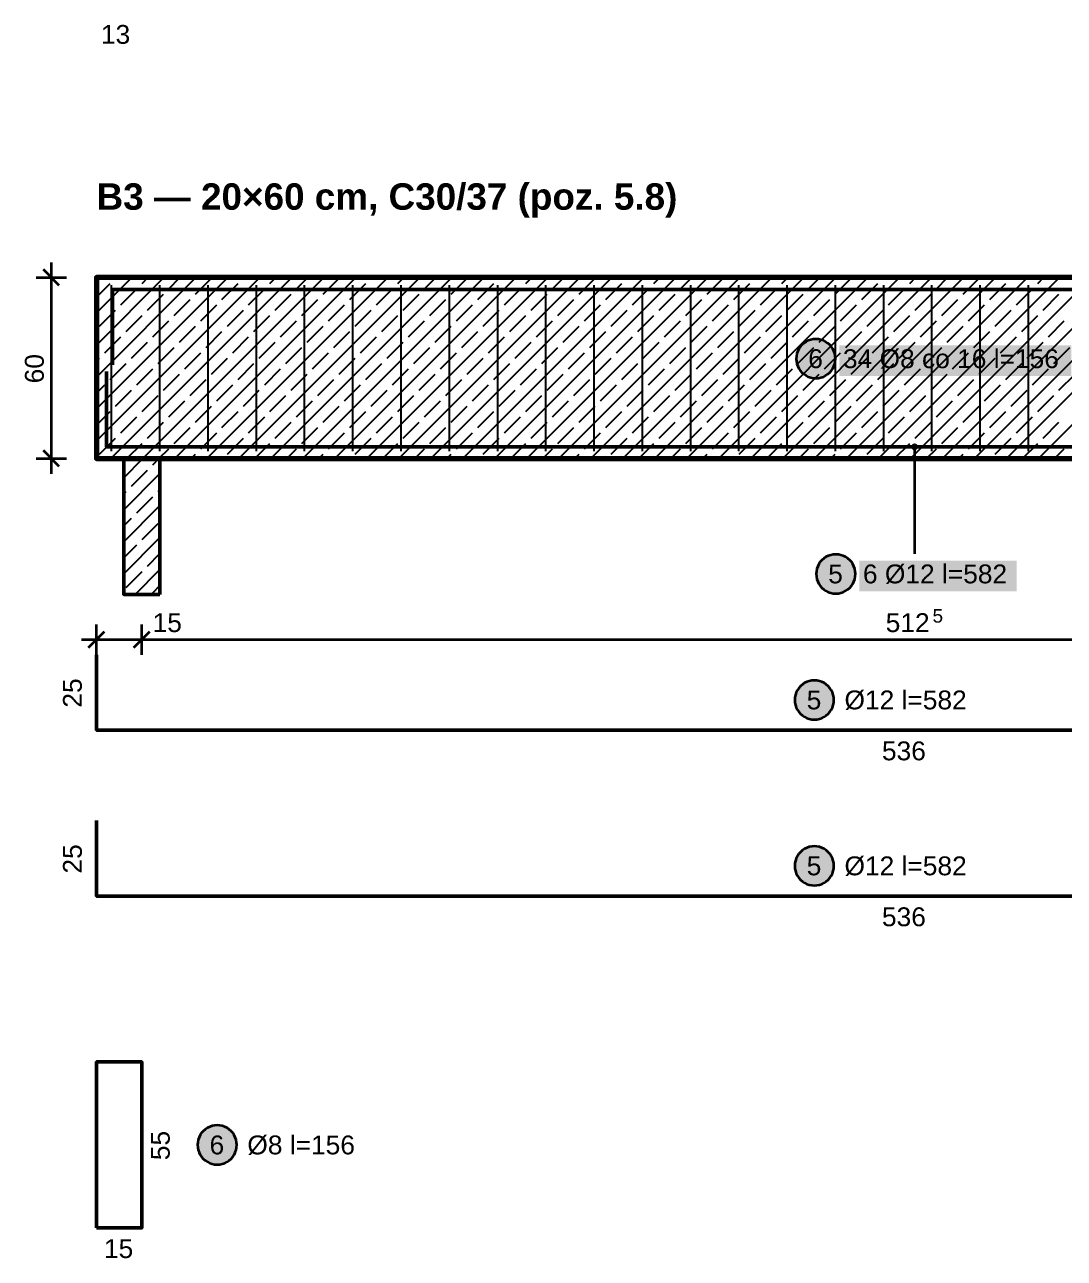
# Model space of a CAD drawing. Header units: metres. Extents: x 0.1 to 13.9, y -17.8 to -0.1.
# Drawn here: x 0.062 to 3.509, y -13.016 to -8.927 of the extents above; entities that cross this region are included whole.
import ezdxf

# ---------------------------------------------------------------- set-up
doc = ezdxf.new("R2010")
doc.units = ezdxf.units.M
for name, color, linetype, lineweight in [('A-KRESKOWANIE', 8, 'Continuous', 18), ('A-MASKA', 7, 'Continuous', 18), ('A-OPISY', 2, 'Continuous', 25), ('K-KONSTR', 7, 'Continuous', 50), ('K-WYMIARY', 1, 'Continuous', 25), ('K-ZBROJENIE', 1, 'Continuous', 100), ('K-ZBROJENIE-OPIS', 2, 'Continuous', 25)]:
    doc.layers.add(name, color=color, linetype=linetype, lineweight=lineweight)
doc.styles.add('PL_ARIAL', font='arial.ttf')
doc.styles.add('PL_ARIAL_B', font='arialbd.ttf')

msp = doc.modelspace()

# ---------------------------------------------------------------- hatches: boundary and pattern name
at = {"layer": 'A-MASKA', "true_color": 0xffffff}
for points in [[(2.7625, -10.0913), (3.5325, -10.0913), (3.5325, -9.99), (2.7625, -9.99)], [(2.8287, -10.8048), (3.3513, -10.8048), (3.3513, -10.7035), (2.8287, -10.7035)]]:
    msp.add_hatch(color=7, dxfattribs=at).paths.add_polyline_path(points)
at = {"layer": 'K-ZBROJENIE-OPIS', "true_color": 0xffffff}
for points in [[(2.75, -10.0338), (2.7495, -10.0253), (2.7478, -10.0169), (2.7451, -10.0089), (2.7413, -10.0013), (2.7366, -9.9942), (2.731, -9.9878), (2.7246, -9.9822), (2.7175, -9.9775), (2.7099, -9.9737), (2.7018, -9.971), (2.6935, -9.9693), (2.685, -9.9688), (2.6765, -9.9693), (2.6682, -9.971), (2.6601, -9.9737), (2.6525, -9.9775), (2.6455, -9.9822), (2.6391, -9.9878), (2.6335, -9.9942), (2.6287, -10.0013), (2.625, -10.0089), (2.6222, -10.0169), (2.6206, -10.0253), (2.62, -10.0338), (2.6206, -10.0422), (2.6222, -10.0506), (2.625, -10.0586), (2.6287, -10.0663), (2.6335, -10.0733), (2.6391, -10.0797), (2.6455, -10.0853), (2.6525, -10.09), (2.6601, -10.0938), (2.6682, -10.0965), (2.6765, -10.0982), (2.685, -10.0988), (2.6935, -10.0982), (2.7018, -10.0965), (2.7099, -10.0938), (2.7175, -10.09), (2.7246, -10.0853), (2.731, -10.0797), (2.7366, -10.0733), (2.7413, -10.0663), (2.7451, -10.0586), (2.7478, -10.0506), (2.7495, -10.0422)], [(2.8162, -10.7473), (2.8157, -10.7388), (2.814, -10.7304), (2.8113, -10.7224), (2.8075, -10.7148), (2.8028, -10.7077), (2.7972, -10.7013), (2.7908, -10.6957), (2.7837, -10.691), (2.7761, -10.6872), (2.7681, -10.6845), (2.7597, -10.6828), (2.7512, -10.6823), (2.7428, -10.6828), (2.7344, -10.6845), (2.7264, -10.6872), (2.7187, -10.691), (2.7117, -10.6957), (2.7053, -10.7013), (2.6997, -10.7077), (2.695, -10.7148), (2.6912, -10.7224), (2.6885, -10.7304), (2.6868, -10.7388), (2.6862, -10.7473), (2.6868, -10.7557), (2.6885, -10.7641), (2.6912, -10.7721), (2.695, -10.7798), (2.6997, -10.7868), (2.7053, -10.7932), (2.7117, -10.7988), (2.7187, -10.8035), (2.7264, -10.8073), (2.7344, -10.81), (2.7428, -10.8117), (2.7512, -10.8123), (2.7597, -10.8117), (2.7681, -10.81), (2.7761, -10.8073), (2.7837, -10.8035), (2.7908, -10.7988), (2.7972, -10.7932), (2.8028, -10.7868), (2.8075, -10.7798), (2.8113, -10.7721), (2.814, -10.7641), (2.8157, -10.7557)], [(2.745, -11.165), (2.7444, -11.1565), (2.7428, -11.1482), (2.7401, -11.1401), (2.7363, -11.1325), (2.7316, -11.1254), (2.726, -11.119), (2.7196, -11.1134), (2.7125, -11.1087), (2.7049, -11.1049), (2.6968, -11.1022), (2.6885, -11.1006), (2.68, -11.1), (2.6715, -11.1006), (2.6632, -11.1022), (2.6551, -11.1049), (2.6475, -11.1087), (2.6404, -11.1134), (2.634, -11.119), (2.6284, -11.1254), (2.6237, -11.1325), (2.6199, -11.1401), (2.6172, -11.1482), (2.6156, -11.1565), (2.615, -11.165), (2.6156, -11.1735), (2.6172, -11.1818), (2.6199, -11.1899), (2.6237, -11.1975), (2.6284, -11.2046), (2.634, -11.211), (2.6404, -11.2166), (2.6475, -11.2213), (2.6551, -11.2251), (2.6632, -11.2278), (2.6715, -11.2294), (2.68, -11.23), (2.6885, -11.2294), (2.6968, -11.2278), (2.7049, -11.2251), (2.7125, -11.2213), (2.7196, -11.2166), (2.726, -11.211), (2.7316, -11.2046), (2.7363, -11.1975), (2.7401, -11.1899), (2.7428, -11.1818), (2.7444, -11.1735)], [(2.745, -11.715), (2.7444, -11.7065), (2.7428, -11.6982), (2.7401, -11.6901), (2.7363, -11.6825), (2.7316, -11.6754), (2.726, -11.669), (2.7196, -11.6634), (2.7125, -11.6587), (2.7049, -11.6549), (2.6968, -11.6522), (2.6885, -11.6506), (2.68, -11.65), (2.6715, -11.6506), (2.6632, -11.6522), (2.6551, -11.6549), (2.6475, -11.6587), (2.6404, -11.6634), (2.634, -11.669), (2.6284, -11.6754), (2.6237, -11.6825), (2.6199, -11.6901), (2.6172, -11.6982), (2.6156, -11.7065), (2.615, -11.715), (2.6156, -11.7235), (2.6172, -11.7318), (2.6199, -11.7399), (2.6237, -11.7475), (2.6284, -11.7546), (2.634, -11.761), (2.6404, -11.7666), (2.6475, -11.7713), (2.6551, -11.7751), (2.6632, -11.7778), (2.6715, -11.7794), (2.68, -11.78), (2.6885, -11.7794), (2.6968, -11.7778), (2.7049, -11.7751), (2.7125, -11.7713), (2.7196, -11.7666), (2.726, -11.761), (2.7316, -11.7546), (2.7363, -11.7475), (2.7401, -11.7399), (2.7428, -11.7318), (2.7444, -11.7235)], [(0.765, -12.64), (0.7644, -12.6315), (0.7628, -12.6232), (0.7601, -12.6151), (0.7563, -12.6075), (0.7516, -12.6004), (0.746, -12.594), (0.7396, -12.5884), (0.7325, -12.5837), (0.7249, -12.5799), (0.7168, -12.5772), (0.7085, -12.5756), (0.7, -12.575), (0.6915, -12.5756), (0.6832, -12.5772), (0.6751, -12.5799), (0.6675, -12.5837), (0.6604, -12.5884), (0.654, -12.594), (0.6484, -12.6004), (0.6437, -12.6075), (0.6399, -12.6151), (0.6372, -12.6232), (0.6356, -12.6315), (0.635, -12.64), (0.6356, -12.6485), (0.6372, -12.6568), (0.6399, -12.6649), (0.6437, -12.6725), (0.6484, -12.6796), (0.654, -12.686), (0.6604, -12.6916), (0.6675, -12.6963), (0.6751, -12.7001), (0.6832, -12.7028), (0.6915, -12.7044), (0.7, -12.705), (0.7085, -12.7044), (0.7168, -12.7028), (0.7249, -12.7001), (0.7325, -12.6963), (0.7396, -12.6916), (0.746, -12.686), (0.7516, -12.6796), (0.7563, -12.6725), (0.7601, -12.6649), (0.7628, -12.6568), (0.7644, -12.6485)]]:
    msp.add_hatch(color=7, dxfattribs=at).paths.add_polyline_path(points)
at = {"layer": 'K-ZBROJENIE-OPIS', "true_color": 0x000000}
msp.add_hatch(color=7, dxfattribs=at).paths.add_polyline_path([(3.0238, -10.326), (3.0234, -10.3231), (3.0222, -10.3204), (3.0205, -10.318), (3.0181, -10.3163), (3.0154, -10.3151), (3.0125, -10.3148), (3.0096, -10.3151), (3.0069, -10.3163), (3.0045, -10.318), (3.0028, -10.3204), (3.0016, -10.3231), (3.0013, -10.326), (3.0016, -10.3289), (3.0028, -10.3316), (3.0045, -10.334), (3.0069, -10.3357), (3.0096, -10.3369), (3.0125, -10.3373), (3.0154, -10.3369), (3.0181, -10.3357), (3.0205, -10.334), (3.0222, -10.3316), (3.0234, -10.3289)])

# ---------------------------------------------------------------- linework, layer by layer
at = {"layer": 'A-KRESKOWANIE', "lineweight": 25, "ltscale": 0.025}
for points in [[(0.3, -10.3066), (0.8416, -9.765)], [(0.3, -10.2005), (0.7355, -9.765)], [(0.3, -10.0945), (0.6295, -9.765)], [(0.3, -9.9884), (0.5234, -9.765)], [(0.3, -9.8823), (0.4173, -9.765)], [(0.3, -9.7763), (0.3113, -9.765)], [(0.3477, -10.365), (0.9477, -9.765)], [(0.3624, -9.7669), (0.3643, -9.765)], [(0.4508, -9.7846), (0.4704, -9.765)], [(0.4537, -10.365), (1.0537, -9.765)], [(0.5392, -9.8023), (0.5764, -9.765)], [(0.5598, -10.365), (1.1598, -9.765)], [(0.6276, -9.8199), (0.6806, -9.7669)], [(0.6659, -10.365), (1.2659, -9.765)], [(0.7719, -10.365), (1.3719, -9.765)], [(0.7867, -9.7669), (0.7886, -9.765)], [(0.875, -9.7846), (0.8946, -9.765)], [(0.878, -10.365), (1.478, -9.765)], [(0.9634, -9.8023), (1.0007, -9.765)], [(0.9841, -10.365), (1.5841, -9.765)], [(1.0518, -9.8199), (1.1049, -9.7669)], [(1.0901, -10.365), (1.6901, -9.765)], [(1.1962, -10.365), (1.7962, -9.765)], [(1.2109, -9.7669), (1.2128, -9.765)], [(1.2993, -9.7846), (1.3189, -9.765)], [(1.3023, -10.365), (1.9023, -9.765)], [(1.3877, -9.8023), (1.425, -9.765)], [(1.4083, -10.365), (2.0083, -9.765)], [(1.4761, -9.8199), (1.5291, -9.7669)], [(1.5144, -10.365), (2.1144, -9.765)], [(1.6205, -10.365), (2.2205, -9.765)], [(1.6352, -9.7669), (1.6371, -9.765)], [(1.7236, -9.7846), (1.7432, -9.765)], [(1.7265, -10.365), (2.3265, -9.765)], [(1.812, -9.8023), (1.8492, -9.765)], [(1.8326, -10.365), (2.4326, -9.765)], [(1.9003, -9.8199), (1.9534, -9.7669)], [(1.9387, -10.365), (2.5387, -9.765)], [(2.0447, -10.365), (2.6447, -9.765)], [(2.0594, -9.7669), (2.0614, -9.765)], [(2.1478, -9.7846), (2.1674, -9.765)], [(2.1508, -10.365), (2.7508, -9.765)], [(2.2362, -9.8023), (2.2735, -9.765)], [(2.2569, -10.365), (2.8569, -9.765)], [(2.3246, -9.8199), (2.3776, -9.7669)], [(2.3629, -10.365), (2.9629, -9.765)], [(2.469, -10.365), (3.069, -9.765)], [(2.4837, -9.7669), (2.4856, -9.765)], [(2.5721, -9.7846), (2.5917, -9.765)], [(2.5751, -10.365), (3.1751, -9.765)], [(2.6605, -9.8023), (2.6978, -9.765)], [(2.6811, -10.365), (3.2811, -9.765)], [(2.7489, -9.8199), (2.8019, -9.7669)], [(2.7872, -10.365), (3.3872, -9.765)], [(2.8933, -10.365), (3.4933, -9.765)], [(2.908, -9.7669), (2.9099, -9.765)], [(2.9964, -9.7846), (3.016, -9.765)], [(2.9993, -10.365), (3.5993, -9.765)], [(3.0848, -9.8023), (3.122, -9.765)], [(3.1054, -10.365), (3.7054, -9.765)], [(3.1731, -9.8199), (3.2262, -9.7669)], [(3.2115, -10.365), (3.8115, -9.765)], [(3.3175, -10.365), (3.9175, -9.765)], [(3.3322, -9.7669), (3.3342, -9.765)], [(3.4206, -9.7846), (3.4402, -9.765)], [(3.4236, -10.365), (4.0236, -9.765)], [(0.3, -9.8293), (0.3447, -9.7846)], [(0.3801, -9.8553), (0.4331, -9.8023)], [(0.7159, -9.8376), (0.769, -9.7846)], [(0.8043, -9.8553), (0.8574, -9.8023)], [(1.1402, -9.8376), (1.1932, -9.7846)], [(1.2286, -9.8553), (1.2816, -9.8023)], [(1.5645, -9.8376), (1.6175, -9.7846)], [(1.6529, -9.8553), (1.7059, -9.8023)], [(1.9887, -9.8376), (2.0418, -9.7846)], [(2.0771, -9.8553), (2.1302, -9.8023)], [(2.413, -9.8376), (2.466, -9.7846)], [(2.5014, -9.8553), (2.5544, -9.8023)], [(2.8373, -9.8376), (2.8903, -9.7846)], [(2.9257, -9.8553), (2.9787, -9.8023)], [(3.2615, -9.8376), (3.3146, -9.7846)], [(3.3499, -9.8553), (3.403, -9.8023)], [(0.4685, -9.873), (0.5215, -9.8199)], [(0.5568, -9.8907), (0.6099, -9.8376)], [(0.8927, -9.873), (0.9458, -9.8199)], [(0.9811, -9.8907), (1.0341, -9.8376)], [(1.317, -9.873), (1.37, -9.8199)], [(1.4054, -9.8907), (1.4584, -9.8376)], [(1.7413, -9.873), (1.7943, -9.8199)], [(1.8296, -9.8907), (1.8827, -9.8376)], [(2.1655, -9.873), (2.2185, -9.8199)], [(2.2539, -9.8907), (2.3069, -9.8376)], [(2.5898, -9.873), (2.6428, -9.8199)], [(2.6782, -9.8907), (2.7312, -9.8376)], [(3.014, -9.873), (3.0671, -9.8199)], [(3.1024, -9.8907), (3.1555, -9.8376)], [(3.4383, -9.873), (3.4913, -9.8199)], [(0.3094, -9.926), (0.3624, -9.873)], [(0.3977, -9.9437), (0.4508, -9.8907)], [(0.6452, -9.9083), (0.6983, -9.8553)], [(0.7336, -9.926), (0.7867, -9.873)], [(0.822, -9.9437), (0.875, -9.8907)], [(1.0695, -9.9083), (1.1225, -9.8553)], [(1.1579, -9.926), (1.2109, -9.873)], [(1.2463, -9.9437), (1.2993, -9.8907)], [(1.4938, -9.9083), (1.5468, -9.8553)], [(1.5822, -9.926), (1.6352, -9.873)], [(1.6705, -9.9437), (1.7236, -9.8907)], [(1.918, -9.9083), (1.9711, -9.8553)], [(2.0064, -9.926), (2.0594, -9.873)], [(2.0948, -9.9437), (2.1478, -9.8907)], [(2.3423, -9.9083), (2.3953, -9.8553)], [(2.4307, -9.926), (2.4837, -9.873)], [(2.5191, -9.9437), (2.5721, -9.8907)], [(2.7666, -9.9083), (2.8196, -9.8553)], [(2.8549, -9.926), (2.908, -9.873)], [(2.9433, -9.9437), (2.9964, -9.8907)], [(3.1908, -9.9083), (3.2439, -9.8553)], [(3.2792, -9.926), (3.3322, -9.873)], [(3.3676, -9.9437), (3.4206, -9.8907)], [(0.4861, -9.9614), (0.5392, -9.9083)], [(0.5745, -9.979), (0.6276, -9.926)], [(0.9104, -9.9614), (0.9634, -9.9083)], [(0.9988, -9.979), (1.0518, -9.926)], [(1.3347, -9.9614), (1.3877, -9.9083)], [(1.4231, -9.979), (1.4761, -9.926)], [(1.7589, -9.9614), (1.812, -9.9083)], [(1.8473, -9.979), (1.9003, -9.926)], [(2.1832, -9.9614), (2.2362, -9.9083)], [(2.2716, -9.979), (2.3246, -9.926)], [(2.6075, -9.9614), (2.6605, -9.9083)], [(2.6958, -9.979), (2.7489, -9.926)], [(3.0317, -9.9614), (3.0848, -9.9083)], [(3.1201, -9.979), (3.1731, -9.926)], [(3.456, -9.9614), (3.509, -9.9083)], [(0.327, -10.0144), (0.3801, -9.9614)], [(0.6629, -9.9967), (0.7159, -9.9437)], [(0.7513, -10.0144), (0.8043, -9.9614)], [(1.0872, -9.9967), (1.1402, -9.9437)], [(1.1756, -10.0144), (1.2286, -9.9614)], [(1.5114, -9.9967), (1.5645, -9.9437)], [(1.5998, -10.0144), (1.6529, -9.9614)], [(1.9357, -9.9967), (1.9887, -9.9437)], [(2.0241, -10.0144), (2.0771, -9.9614)], [(2.36, -9.9967), (2.413, -9.9437)], [(2.4484, -10.0144), (2.5014, -9.9614)], [(2.7842, -9.9967), (2.8373, -9.9437)], [(2.8726, -10.0144), (2.9257, -9.9614)], [(3.2085, -9.9967), (3.2615, -9.9437)], [(3.2969, -10.0144), (3.3499, -9.9614)], [(0.4154, -10.0321), (0.4685, -9.979)], [(0.5038, -10.0498), (0.5568, -9.9967)], [(0.5922, -10.0674), (0.6452, -10.0144)], [(0.8397, -10.0321), (0.8927, -9.979)], [(0.9281, -10.0498), (0.9811, -9.9967)], [(1.0165, -10.0674), (1.0695, -10.0144)], [(1.264, -10.0321), (1.317, -9.979)], [(1.3523, -10.0498), (1.4054, -9.9967)], [(1.4407, -10.0674), (1.4938, -10.0144)], [(1.6882, -10.0321), (1.7413, -9.979)], [(1.7766, -10.0498), (1.8296, -9.9967)], [(1.865, -10.0674), (1.918, -10.0144)], [(2.1125, -10.0321), (2.1655, -9.979)], [(2.2009, -10.0498), (2.2539, -9.9967)], [(2.2893, -10.0674), (2.3423, -10.0144)], [(2.5367, -10.0321), (2.5898, -9.979)], [(2.6251, -10.0498), (2.6782, -9.9967)], [(2.7135, -10.0674), (2.7666, -10.0144)], [(2.961, -10.0321), (3.014, -9.979)], [(3.0494, -10.0498), (3.1024, -9.9967)], [(3.1378, -10.0674), (3.1908, -10.0144)], [(3.3853, -10.0321), (3.4383, -9.979)], [(3.4737, -10.0498), (3.5267, -9.9967)], [(0.3, -10.0414), (0.3094, -10.0321)], [(0.3447, -10.1028), (0.3977, -10.0498)], [(0.6806, -10.0851), (0.7336, -10.0321)], [(0.769, -10.1028), (0.822, -10.0498)], [(1.1049, -10.0851), (1.1579, -10.0321)], [(1.1932, -10.1028), (1.2463, -10.0498)], [(1.5291, -10.0851), (1.5822, -10.0321)], [(1.6175, -10.1028), (1.6705, -10.0498)], [(1.9534, -10.0851), (2.0064, -10.0321)], [(2.0418, -10.1028), (2.0948, -10.0498)], [(2.3776, -10.0851), (2.4307, -10.0321)], [(2.466, -10.1028), (2.5191, -10.0498)], [(2.8019, -10.0851), (2.8549, -10.0321)], [(2.8903, -10.1028), (2.9433, -10.0498)], [(3.2262, -10.0851), (3.2792, -10.0321)], [(3.3146, -10.1028), (3.3676, -10.0498)], [(0.4331, -10.1205), (0.4861, -10.0674)], [(0.5215, -10.1381), (0.5745, -10.0851)], [(0.8574, -10.1205), (0.9104, -10.0674)], [(0.9458, -10.1381), (0.9988, -10.0851)], [(1.2816, -10.1205), (1.3347, -10.0674)], [(1.37, -10.1381), (1.4231, -10.0851)], [(1.7059, -10.1205), (1.7589, -10.0674)], [(1.7943, -10.1381), (1.8473, -10.0851)], [(2.1302, -10.1205), (2.1832, -10.0674)], [(2.2185, -10.1381), (2.2716, -10.0851)], [(2.5544, -10.1205), (2.6075, -10.0674)], [(2.6428, -10.1381), (2.6958, -10.0851)], [(2.9787, -10.1205), (3.0317, -10.0674)], [(3.0671, -10.1381), (3.1201, -10.0851)], [(3.403, -10.1205), (3.456, -10.0674)], [(3.4913, -10.1381), (3.5444, -10.0851)], [(0.3, -10.1475), (0.327, -10.1205)], [(0.3624, -10.1912), (0.4154, -10.1381)], [(0.6099, -10.1558), (0.6629, -10.1028)], [(0.6983, -10.1735), (0.7513, -10.1205)], [(0.7867, -10.1912), (0.8397, -10.1381)], [(1.0341, -10.1558), (1.0872, -10.1028)], [(1.1225, -10.1735), (1.1756, -10.1205)], [(1.2109, -10.1912), (1.264, -10.1381)], [(1.4584, -10.1558), (1.5114, -10.1028)], [(1.5468, -10.1735), (1.5998, -10.1205)], [(1.6352, -10.1912), (1.6882, -10.1381)], [(1.8827, -10.1558), (1.9357, -10.1028)], [(1.9711, -10.1735), (2.0241, -10.1205)], [(2.0594, -10.1912), (2.1125, -10.1381)], [(2.3069, -10.1558), (2.36, -10.1028)], [(2.3953, -10.1735), (2.4484, -10.1205)], [(2.4837, -10.1912), (2.5367, -10.1381)], [(2.7312, -10.1558), (2.7842, -10.1028)], [(2.8196, -10.1735), (2.8726, -10.1205)], [(2.908, -10.1912), (2.961, -10.1381)], [(3.1555, -10.1558), (3.2085, -10.1028)], [(3.2439, -10.1735), (3.2969, -10.1205)], [(3.3322, -10.1912), (3.3853, -10.1381)], [(0.4508, -10.2089), (0.5038, -10.1558)], [(0.5392, -10.2265), (0.5922, -10.1735)], [(0.875, -10.2089), (0.9281, -10.1558)], [(0.9634, -10.2265), (1.0165, -10.1735)], [(1.2993, -10.2089), (1.3523, -10.1558)], [(1.3877, -10.2265), (1.4407, -10.1735)], [(1.7236, -10.2089), (1.7766, -10.1558)], [(1.812, -10.2265), (1.865, -10.1735)], [(2.1478, -10.2089), (2.2009, -10.1558)], [(2.2362, -10.2265), (2.2893, -10.1735)], [(2.5721, -10.2089), (2.6251, -10.1558)], [(2.6605, -10.2265), (2.7135, -10.1735)], [(2.9964, -10.2089), (3.0494, -10.1558)], [(3.0848, -10.2265), (3.1378, -10.1735)], [(3.4206, -10.2089), (3.4737, -10.1558)], [(0.3, -10.2536), (0.3447, -10.2089)], [(0.6276, -10.2442), (0.6806, -10.1912)], [(0.7159, -10.2619), (0.769, -10.2089)], [(1.0518, -10.2442), (1.1049, -10.1912)], [(1.1402, -10.2619), (1.1932, -10.2089)], [(1.4761, -10.2442), (1.5291, -10.1912)], [(1.5645, -10.2619), (1.6175, -10.2089)], [(1.9003, -10.2442), (1.9534, -10.1912)], [(1.9887, -10.2619), (2.0418, -10.2089)], [(2.3246, -10.2442), (2.3776, -10.1912)], [(2.413, -10.2619), (2.466, -10.2089)], [(2.7489, -10.2442), (2.8019, -10.1912)], [(2.8373, -10.2619), (2.8903, -10.2089)], [(3.1731, -10.2442), (3.2262, -10.1912)], [(3.2615, -10.2619), (3.3146, -10.2089)], [(0.3801, -10.2796), (0.4331, -10.2265)], [(0.4685, -10.2972), (0.5215, -10.2442)], [(0.5568, -10.3149), (0.6099, -10.2619)], [(0.8043, -10.2796), (0.8574, -10.2265)], [(0.8927, -10.2972), (0.9458, -10.2442)], [(0.9811, -10.3149), (1.0341, -10.2619)], [(1.2286, -10.2796), (1.2816, -10.2265)], [(1.317, -10.2972), (1.37, -10.2442)], [(1.4054, -10.3149), (1.4584, -10.2619)], [(1.6529, -10.2796), (1.7059, -10.2265)], [(1.7413, -10.2972), (1.7943, -10.2442)], [(1.8296, -10.3149), (1.8827, -10.2619)], [(2.0771, -10.2796), (2.1302, -10.2265)], [(2.1655, -10.2972), (2.2185, -10.2442)], [(2.2539, -10.3149), (2.3069, -10.2619)], [(2.5014, -10.2796), (2.5544, -10.2265)], [(2.5898, -10.2972), (2.6428, -10.2442)], [(2.6782, -10.3149), (2.7312, -10.2619)], [(2.9257, -10.2796), (2.9787, -10.2265)], [(3.014, -10.2972), (3.0671, -10.2442)], [(3.1024, -10.3149), (3.1555, -10.2619)], [(3.3499, -10.2796), (3.403, -10.2265)], [(3.4383, -10.2972), (3.4913, -10.2442)], [(0.3094, -10.3503), (0.3624, -10.2972)], [(0.6452, -10.3326), (0.6983, -10.2796)], [(0.7336, -10.3503), (0.7867, -10.2972)], [(1.0695, -10.3326), (1.1225, -10.2796)], [(1.1579, -10.3503), (1.2109, -10.2972)], [(1.4938, -10.3326), (1.5468, -10.2796)], [(1.5822, -10.3503), (1.6352, -10.2972)], [(1.918, -10.3326), (1.9711, -10.2796)], [(2.0064, -10.3503), (2.0594, -10.2972)], [(2.3423, -10.3326), (2.3953, -10.2796)], [(2.4307, -10.3503), (2.4837, -10.2972)], [(2.7666, -10.3326), (2.8196, -10.2796)], [(2.8549, -10.3503), (2.908, -10.2972)], [(3.1908, -10.3326), (3.2439, -10.2796)], [(3.2792, -10.3503), (3.3322, -10.2972)], [(0.4007, -10.365), (0.4508, -10.3149)], [(0.5068, -10.365), (0.5392, -10.3326)], [(0.825, -10.365), (0.875, -10.3149)], [(0.931, -10.365), (0.9634, -10.3326)], [(1.2492, -10.365), (1.2993, -10.3149)], [(1.3553, -10.365), (1.3877, -10.3326)], [(1.6735, -10.365), (1.7236, -10.3149)], [(1.7796, -10.365), (1.812, -10.3326)], [(2.0978, -10.365), (2.1478, -10.3149)], [(2.2038, -10.365), (2.2362, -10.3326)], [(2.522, -10.365), (2.5721, -10.3149)], [(2.6281, -10.365), (2.6605, -10.3326)], [(2.9463, -10.365), (2.9964, -10.3149)], [(3.0524, -10.365), (3.0848, -10.3326)], [(3.3705, -10.365), (3.4206, -10.3149)], [(3.4766, -10.365), (3.509, -10.3326)], [(0.39, -10.4287), (0.4537, -10.365)], [(0.3977, -10.368), (0.4007, -10.365)], [(0.4861, -10.3856), (0.5068, -10.365)], [(0.6128, -10.365), (0.6276, -10.3503)], [(1.0371, -10.365), (1.0518, -10.3503)], [(1.4614, -10.365), (1.4761, -10.3503)], [(1.8856, -10.365), (1.9003, -10.3503)], [(2.3099, -10.365), (2.3246, -10.3503)], [(2.7342, -10.365), (2.7489, -10.3503)], [(3.1584, -10.365), (3.1731, -10.3503)], [(0.39, -10.5348), (0.51, -10.4148)], [(0.4154, -10.4563), (0.4685, -10.4033)], [(0.5038, -10.474), (0.51, -10.4678)], [(0.39, -10.4818), (0.3977, -10.474)], [(0.4331, -10.5447), (0.4861, -10.4917)], [(0.39, -10.6409), (0.51, -10.5209)], [(0.39, -10.5878), (0.4154, -10.5624)], [(0.4508, -10.6331), (0.5038, -10.5801)], [(0.39, -10.7469), (0.51, -10.6269)], [(0.39, -10.6939), (0.4331, -10.6508)], [(0.4685, -10.7215), (0.51, -10.68)], [(0.3977, -10.7922), (0.4508, -10.7392)], [(0.428, -10.815), (0.51, -10.733)], [(0.4861, -10.8099), (0.51, -10.786)]]:
    msp.add_lwpolyline(points, dxfattribs=at)
at = {"layer": 'K-KONSTR', "lineweight": 70, "ltscale": 0.025}
msp.add_lwpolyline([(5.725, -10.365), (5.725, -9.765), (0.3, -9.765), (0.3, -10.365)], close=True, dxfattribs=at)
at = {"layer": 'K-KONSTR', "lineweight": 50, "ltscale": 0.025}
msp.add_lwpolyline([(0.51, -10.815), (0.51, -10.365), (0.39, -10.365), (0.39, -10.815)], close=True, dxfattribs=at)
at = {"layer": 'K-WYMIARY', "lineweight": 35, "ltscale": 0.025}
for points in [[(0.15, -10.415), (0.15, -9.715)], [(0.1, -9.765), (0.2, -9.765)], [(0.1765, -9.7915), (0.1235, -9.7385)], [(0.1765, -10.3915), (0.1235, -10.3385)], [(0.1, -10.365), (0.2, -10.365)], [(0.3, -11.015), (0.3, -10.915)], [(0.45, -11.015), (0.45, -10.915)], [(0.2735, -10.9915), (0.3265, -10.9385)], [(0.4235, -10.9915), (0.4765, -10.9385)], [(0.25, -10.965), (5.775, -10.965)]]:
    msp.add_lwpolyline(points, dxfattribs=at)
at = {"layer": 'K-ZBROJENIE', "lineweight": 25, "ltscale": 0.025}
for points in [[(0.35, -10.34), (0.35, -9.79)], [(0.51, -10.34), (0.51, -9.79)], [(0.67, -10.34), (0.67, -9.79)], [(0.83, -10.34), (0.83, -9.79)], [(0.99, -10.34), (0.99, -9.79)], [(1.15, -10.34), (1.15, -9.79)], [(1.31, -10.34), (1.31, -9.79)], [(1.47, -10.34), (1.47, -9.79)], [(1.63, -10.34), (1.63, -9.79)], [(1.79, -10.34), (1.79, -9.79)], [(1.95, -10.34), (1.95, -9.79)], [(2.11, -10.34), (2.11, -9.79)], [(2.27, -10.34), (2.27, -9.79)], [(2.43, -10.34), (2.43, -9.79)], [(2.59, -10.34), (2.59, -9.79)], [(2.75, -10.34), (2.75, -9.79)], [(2.91, -10.34), (2.91, -9.79)], [(3.07, -10.34), (3.07, -9.79)], [(3.23, -10.34), (3.23, -9.79)], [(3.39, -10.34), (3.39, -9.79)]]:
    msp.add_lwpolyline(points, dxfattribs=at)
at = {"layer": 'K-ZBROJENIE', "lineweight": 50, "ltscale": 0.025}
for points in [[(0.353, -10.054), (0.353, -9.804), (5.672, -9.804), (5.672, -10.054)], [(0.333, -10.076), (0.333, -10.326), (5.692, -10.326), (5.692, -10.076)], [(0.3, -11.015), (0.3, -11.265), (5.66, -11.265), (5.66, -11.015)], [(0.3, -11.565), (0.3, -11.815), (5.66, -11.815), (5.66, -11.565)]]:
    msp.add_lwpolyline(points, dxfattribs=at)
msp.add_lwpolyline([(0.3, -12.915), (0.45, -12.915), (0.45, -12.365), (0.3, -12.365)], close=True, dxfattribs=at)
at = {"layer": 'K-ZBROJENIE-OPIS', "lineweight": 35, "ltscale": 0.025}
for points in [[(2.75, -10.0338), (2.7495, -10.0253), (2.7478, -10.0169), (2.7451, -10.0089), (2.7413, -10.0013), (2.7366, -9.9942), (2.731, -9.9878), (2.7246, -9.9822), (2.7175, -9.9775), (2.7099, -9.9737), (2.7018, -9.971), (2.6935, -9.9693), (2.685, -9.9688), (2.6765, -9.9693), (2.6682, -9.971), (2.6601, -9.9737), (2.6525, -9.9775), (2.6455, -9.9822), (2.6391, -9.9878), (2.6335, -9.9942), (2.6287, -10.0013), (2.625, -10.0089), (2.6222, -10.0169), (2.6206, -10.0253), (2.62, -10.0338), (2.6206, -10.0422), (2.6222, -10.0506), (2.625, -10.0586), (2.6287, -10.0663), (2.6335, -10.0733), (2.6391, -10.0797), (2.6455, -10.0853), (2.6525, -10.09), (2.6601, -10.0938), (2.6682, -10.0965), (2.6765, -10.0982), (2.685, -10.0988), (2.6935, -10.0982), (2.7018, -10.0965), (2.7099, -10.0938), (2.7175, -10.09), (2.7246, -10.0853), (2.731, -10.0797), (2.7366, -10.0733), (2.7413, -10.0663), (2.7451, -10.0586), (2.7478, -10.0506), (2.7495, -10.0422)], [(2.8162, -10.7473), (2.8157, -10.7388), (2.814, -10.7304), (2.8113, -10.7224), (2.8075, -10.7148), (2.8028, -10.7077), (2.7972, -10.7013), (2.7908, -10.6957), (2.7837, -10.691), (2.7761, -10.6872), (2.7681, -10.6845), (2.7597, -10.6828), (2.7512, -10.6823), (2.7428, -10.6828), (2.7344, -10.6845), (2.7264, -10.6872), (2.7187, -10.691), (2.7117, -10.6957), (2.7053, -10.7013), (2.6997, -10.7077), (2.695, -10.7148), (2.6912, -10.7224), (2.6885, -10.7304), (2.6868, -10.7388), (2.6862, -10.7473), (2.6868, -10.7557), (2.6885, -10.7641), (2.6912, -10.7721), (2.695, -10.7798), (2.6997, -10.7868), (2.7053, -10.7932), (2.7117, -10.7988), (2.7187, -10.8035), (2.7264, -10.8073), (2.7344, -10.81), (2.7428, -10.8117), (2.7512, -10.8123), (2.7597, -10.8117), (2.7681, -10.81), (2.7761, -10.8073), (2.7837, -10.8035), (2.7908, -10.7988), (2.7972, -10.7932), (2.8028, -10.7868), (2.8075, -10.7798), (2.8113, -10.7721), (2.814, -10.7641), (2.8157, -10.7557)], [(2.745, -11.165), (2.7444, -11.1565), (2.7428, -11.1482), (2.7401, -11.1401), (2.7363, -11.1325), (2.7316, -11.1254), (2.726, -11.119), (2.7196, -11.1134), (2.7125, -11.1087), (2.7049, -11.1049), (2.6968, -11.1022), (2.6885, -11.1006), (2.68, -11.1), (2.6715, -11.1006), (2.6632, -11.1022), (2.6551, -11.1049), (2.6475, -11.1087), (2.6404, -11.1134), (2.634, -11.119), (2.6284, -11.1254), (2.6237, -11.1325), (2.6199, -11.1401), (2.6172, -11.1482), (2.6156, -11.1565), (2.615, -11.165), (2.6156, -11.1735), (2.6172, -11.1818), (2.6199, -11.1899), (2.6237, -11.1975), (2.6284, -11.2046), (2.634, -11.211), (2.6404, -11.2166), (2.6475, -11.2213), (2.6551, -11.2251), (2.6632, -11.2278), (2.6715, -11.2294), (2.68, -11.23), (2.6885, -11.2294), (2.6968, -11.2278), (2.7049, -11.2251), (2.7125, -11.2213), (2.7196, -11.2166), (2.726, -11.211), (2.7316, -11.2046), (2.7363, -11.1975), (2.7401, -11.1899), (2.7428, -11.1818), (2.7444, -11.1735)], [(2.745, -11.715), (2.7444, -11.7065), (2.7428, -11.6982), (2.7401, -11.6901), (2.7363, -11.6825), (2.7316, -11.6754), (2.726, -11.669), (2.7196, -11.6634), (2.7125, -11.6587), (2.7049, -11.6549), (2.6968, -11.6522), (2.6885, -11.6506), (2.68, -11.65), (2.6715, -11.6506), (2.6632, -11.6522), (2.6551, -11.6549), (2.6475, -11.6587), (2.6404, -11.6634), (2.634, -11.669), (2.6284, -11.6754), (2.6237, -11.6825), (2.6199, -11.6901), (2.6172, -11.6982), (2.6156, -11.7065), (2.615, -11.715), (2.6156, -11.7235), (2.6172, -11.7318), (2.6199, -11.7399), (2.6237, -11.7475), (2.6284, -11.7546), (2.634, -11.761), (2.6404, -11.7666), (2.6475, -11.7713), (2.6551, -11.7751), (2.6632, -11.7778), (2.6715, -11.7794), (2.68, -11.78), (2.6885, -11.7794), (2.6968, -11.7778), (2.7049, -11.7751), (2.7125, -11.7713), (2.7196, -11.7666), (2.726, -11.761), (2.7316, -11.7546), (2.7363, -11.7475), (2.7401, -11.7399), (2.7428, -11.7318), (2.7444, -11.7235)], [(0.765, -12.64), (0.7644, -12.6315), (0.7628, -12.6232), (0.7601, -12.6151), (0.7563, -12.6075), (0.7516, -12.6004), (0.746, -12.594), (0.7396, -12.5884), (0.7325, -12.5837), (0.7249, -12.5799), (0.7168, -12.5772), (0.7085, -12.5756), (0.7, -12.575), (0.6915, -12.5756), (0.6832, -12.5772), (0.6751, -12.5799), (0.6675, -12.5837), (0.6604, -12.5884), (0.654, -12.594), (0.6484, -12.6004), (0.6437, -12.6075), (0.6399, -12.6151), (0.6372, -12.6232), (0.6356, -12.6315), (0.635, -12.64), (0.6356, -12.6485), (0.6372, -12.6568), (0.6399, -12.6649), (0.6437, -12.6725), (0.6484, -12.6796), (0.654, -12.686), (0.6604, -12.6916), (0.6675, -12.6963), (0.6751, -12.7001), (0.6832, -12.7028), (0.6915, -12.7044), (0.7, -12.705), (0.7085, -12.7044), (0.7168, -12.7028), (0.7249, -12.7001), (0.7325, -12.6963), (0.7396, -12.6916), (0.746, -12.686), (0.7516, -12.6796), (0.7563, -12.6725), (0.7601, -12.6649), (0.7628, -12.6568), (0.7644, -12.6485)]]:
    msp.add_lwpolyline(points, close=True, dxfattribs=at)
msp.add_lwpolyline([(3.0125, -10.326), (3.0125, -10.681)], dxfattribs=at)

# ---------------------------------------------------------------- texts
at = {"layer": 'A-OPISY', "style": 'PL_ARIAL_B'}
msp.add_text('B3 — 20×60 cm, C30/37 (poz. 5.8)', height=0.0875, dxfattribs=at).set_placement((0.3, -9.54))
at = {"layer": 'K-WYMIARY', "style": 'PL_ARIAL'}
msp.add_text('60', height=0.0625, rotation=90, dxfattribs=at).set_placement((0.125, -10.1155))
for s, height, p in [('15', 0.0625, (0.4858, -10.94)), ('512', 0.0625, (2.9167, -10.94)), ('5', 0.045, (3.072, -10.9087))]:
    msp.add_text(s, height=height, dxfattribs=at).set_placement(p)
at = {"layer": 'K-ZBROJENIE-OPIS', "style": 'PL_ARIAL'}
for s, p in [('13', (0.3145, -8.99)), ('6', (2.6598, -10.065)), ('34 Ø8 co 16 l=156', (2.775, -10.065)), ('6 Ø12 l=582', (2.8412, -10.7785)), ('5', (2.726, -10.7785)), ('5', (2.6547, -11.1962)), ('Ø12 l=582', (2.78, -11.1962)), ('536', (2.9042, -11.365)), ('5', (2.6547, -11.7462)), ('Ø12 l=582', (2.78, -11.7462)), ('536', (2.9042, -11.915)), ('6', (0.6747, -12.6713)), ('Ø8 l=156', (0.8, -12.6713)), ('15', (0.3245, -13.015))]:
    msp.add_text(s, height=0.0625, dxfattribs=at).set_placement(p)
for s, p in [('25', (0.2511, -11.1905)), ('25', (0.2511, -11.7405)), ('55', (0.5425, -12.6905))]:
    msp.add_text(s, height=0.0625, rotation=90, dxfattribs=at).set_placement(p)

doc.saveas('drawing.dxf')
